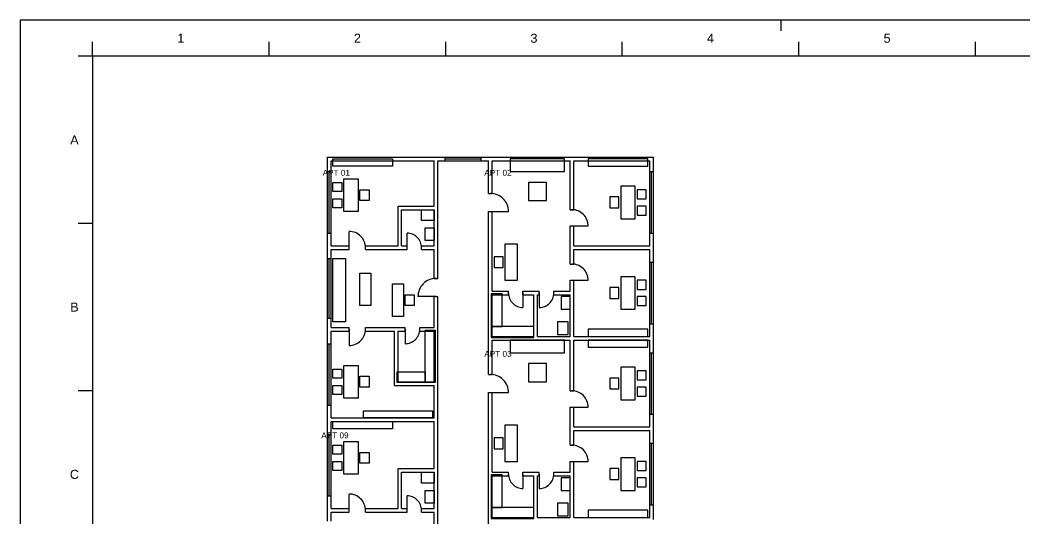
# Model space of a CAD drawing. Header units: metres. Extents: x 0 to 3661, y -5 to 371.
# Drawn here: x 2772 to 2827.5, y 31.9 to 59.4 of the extents above; entities that cross this region are included whole.
import ezdxf

# ---------------------------------------------------------------- set-up
doc = ezdxf.new("R2010")
doc.units = ezdxf.units.M
doc.header["$MEASUREMENT"] = 0
for name, color, linetype in [('A-DOOR', 4, 'Continuous'), ('A-FURN', 32, 'Continuous'), ('A-UNIT-TAG', 7, 'Continuous'), ('A-WALL', 7, 'Continuous'), ('A-WINDOW', 4, 'Continuous'), ('A3_FRAME', 7, 'Continuous'), ('A3_SHEET', 7, 'Continuous'), ('TB_LABELS', 7, 'Continuous'), ('TB_LINES_THIN', 7, 'Continuous')]:
    doc.layers.add(name, color=color, linetype=linetype)
doc.styles.get("Standard").update_dxf_attribs({"font": 'arial.ttf'})

msp = doc.modelspace()

# ---------------------------------------------------------------- linework, layer by layer
at = {"layer": 'A-DOOR'}
for p, q in [((2797.969, 48.832), (2798.969, 48.832)), ((2790.169, 46.832), (2790.169, 47.732)), ((2802.469, 48.032), (2803.369, 48.032)), ((2793.369, 46.832), (2793.369, 47.632)), ((2802.469, 45.032), (2803.369, 45.032)), ((2794.969, 44.132), (2793.969, 44.132)), ((2799.769, 44.332), (2799.769, 43.532)), ((2800.669, 44.332), (2800.669, 43.532)), ((2790.169, 42.332), (2790.169, 41.432)), ((2793.269, 42.332), (2793.269, 41.532)), ((2797.969, 38.832), (2798.969, 38.832)), ((2802.469, 38.032), (2803.369, 38.032)), ((2802.469, 35.032), (2803.369, 35.032)), ((2799.769, 34.332), (2799.769, 33.532)), ((2800.669, 34.332), (2800.669, 33.532)), ((2790.169, 32.332), (2790.169, 33.232)), ((2793.369, 32.332), (2793.369, 33.132))]:
    msp.add_line(p, q, dxfattribs=at)
for points in [[(2798.969, 48.832), (2798.964, 48.93), (2798.95, 49.027), (2798.926, 49.122), (2798.893, 49.215), (2798.851, 49.303), (2798.8, 49.387), (2798.742, 49.466), (2798.676, 49.539), (2798.603, 49.605), (2798.524, 49.663), (2798.44, 49.714), (2798.352, 49.756), (2798.259, 49.789), (2798.164, 49.813), (2798.067, 49.827), (2797.969, 49.832)], [(2803.369, 48.032), (2803.365, 48.12), (2803.352, 48.207), (2803.33, 48.293), (2803.3, 48.376), (2803.262, 48.456), (2803.217, 48.532), (2803.164, 48.603), (2803.105, 48.668), (2803.04, 48.728), (2802.969, 48.78), (2802.893, 48.826), (2802.813, 48.863), (2802.73, 48.893), (2802.644, 48.915), (2802.557, 48.928), (2802.469, 48.932)], [(2791.069, 46.832), (2791.064, 46.92), (2791.051, 47.007), (2791.03, 47.093), (2791, 47.176), (2790.963, 47.256), (2790.917, 47.332), (2790.865, 47.403), (2790.805, 47.468), (2790.74, 47.528), (2790.669, 47.58), (2790.593, 47.626), (2790.513, 47.663), (2790.43, 47.693), (2790.344, 47.715), (2790.257, 47.727), (2790.169, 47.732)], [(2794.169, 46.832), (2794.165, 46.91), (2794.153, 46.988), (2794.134, 47.064), (2794.108, 47.138), (2794.074, 47.209), (2794.034, 47.276), (2793.987, 47.339), (2793.934, 47.398), (2793.876, 47.45), (2793.813, 47.497), (2793.746, 47.537), (2793.675, 47.571), (2793.601, 47.597), (2793.525, 47.617), (2793.447, 47.628), (2793.369, 47.632)], [(2803.369, 45.032), (2803.365, 45.12), (2803.352, 45.207), (2803.33, 45.293), (2803.3, 45.376), (2803.262, 45.456), (2803.217, 45.532), (2803.164, 45.603), (2803.105, 45.668), (2803.04, 45.728), (2802.969, 45.78), (2802.893, 45.826), (2802.813, 45.863), (2802.73, 45.893), (2802.644, 45.915), (2802.557, 45.928), (2802.469, 45.932)], [(2794.969, 45.132), (2794.871, 45.127), (2794.774, 45.113), (2794.678, 45.089), (2794.586, 45.056), (2794.497, 45.014), (2794.413, 44.963), (2794.334, 44.905), (2794.262, 44.839), (2794.196, 44.766), (2794.137, 44.687), (2794.087, 44.603), (2794.045, 44.515), (2794.012, 44.422), (2793.988, 44.327), (2793.974, 44.23), (2793.969, 44.132)], [(2798.969, 44.332), (2798.973, 44.254), (2798.984, 44.176), (2799.003, 44.1), (2799.03, 44.026), (2799.063, 43.955), (2799.104, 43.887), (2799.15, 43.824), (2799.203, 43.766), (2799.261, 43.714), (2799.324, 43.667), (2799.392, 43.626), (2799.463, 43.593), (2799.537, 43.566), (2799.613, 43.547), (2799.69, 43.536), (2799.769, 43.532)], [(2800.669, 43.532), (2800.747, 43.536), (2800.825, 43.547), (2800.901, 43.566), (2800.975, 43.593), (2801.046, 43.626), (2801.113, 43.667), (2801.176, 43.714), (2801.234, 43.766), (2801.287, 43.824), (2801.334, 43.887), (2801.374, 43.955), (2801.408, 44.026), (2801.434, 44.1), (2801.453, 44.176), (2801.465, 44.254), (2801.469, 44.332)], [(2790.169, 41.432), (2790.257, 41.436), (2790.344, 41.449), (2790.43, 41.471), (2790.513, 41.5), (2790.593, 41.538), (2790.669, 41.584), (2790.74, 41.636), (2790.805, 41.696), (2790.865, 41.761), (2790.917, 41.832), (2790.963, 41.908), (2791, 41.987), (2791.03, 42.071), (2791.051, 42.156), (2791.064, 42.244), (2791.069, 42.332)], [(2793.269, 41.532), (2793.347, 41.536), (2793.425, 41.547), (2793.501, 41.566), (2793.575, 41.593), (2793.646, 41.626), (2793.713, 41.667), (2793.776, 41.714), (2793.834, 41.766), (2793.887, 41.824), (2793.934, 41.887), (2793.974, 41.955), (2794.008, 42.026), (2794.034, 42.1), (2794.053, 42.176), (2794.065, 42.254), (2794.069, 42.332)], [(2798.969, 38.832), (2798.964, 38.93), (2798.95, 39.027), (2798.926, 39.122), (2798.893, 39.215), (2798.851, 39.303), (2798.8, 39.387), (2798.742, 39.466), (2798.676, 39.539), (2798.603, 39.605), (2798.524, 39.663), (2798.44, 39.714), (2798.352, 39.756), (2798.259, 39.789), (2798.164, 39.813), (2798.067, 39.827), (2797.969, 39.832)], [(2803.369, 38.032), (2803.365, 38.12), (2803.352, 38.207), (2803.33, 38.293), (2803.3, 38.376), (2803.262, 38.456), (2803.217, 38.532), (2803.164, 38.603), (2803.105, 38.668), (2803.04, 38.728), (2802.969, 38.78), (2802.893, 38.826), (2802.813, 38.863), (2802.73, 38.893), (2802.644, 38.915), (2802.557, 38.928), (2802.469, 38.932)], [(2803.369, 35.032), (2803.365, 35.12), (2803.352, 35.207), (2803.33, 35.293), (2803.3, 35.376), (2803.262, 35.456), (2803.217, 35.532), (2803.164, 35.603), (2803.105, 35.668), (2803.04, 35.728), (2802.969, 35.78), (2802.893, 35.826), (2802.813, 35.863), (2802.73, 35.893), (2802.644, 35.915), (2802.557, 35.928), (2802.469, 35.932)], [(2798.969, 34.332), (2798.973, 34.254), (2798.984, 34.176), (2799.003, 34.1), (2799.03, 34.026), (2799.063, 33.955), (2799.104, 33.887), (2799.15, 33.824), (2799.203, 33.766), (2799.261, 33.714), (2799.324, 33.667), (2799.392, 33.626), (2799.463, 33.593), (2799.537, 33.566), (2799.613, 33.547), (2799.69, 33.536), (2799.769, 33.532)], [(2800.669, 33.532), (2800.747, 33.536), (2800.825, 33.547), (2800.901, 33.566), (2800.975, 33.593), (2801.046, 33.626), (2801.113, 33.667), (2801.176, 33.714), (2801.234, 33.766), (2801.287, 33.824), (2801.334, 33.887), (2801.374, 33.955), (2801.408, 34.026), (2801.434, 34.1), (2801.453, 34.176), (2801.465, 34.254), (2801.469, 34.332)], [(2791.069, 32.332), (2791.064, 32.42), (2791.051, 32.507), (2791.03, 32.593), (2791, 32.676), (2790.963, 32.756), (2790.917, 32.832), (2790.865, 32.903), (2790.805, 32.968), (2790.74, 33.028), (2790.669, 33.08), (2790.593, 33.126), (2790.513, 33.163), (2790.43, 33.193), (2790.344, 33.215), (2790.257, 33.227), (2790.169, 33.232)], [(2794.169, 32.332), (2794.165, 32.41), (2794.153, 32.488), (2794.134, 32.564), (2794.108, 32.638), (2794.074, 32.709), (2794.034, 32.776), (2793.987, 32.839), (2793.934, 32.898), (2793.876, 32.95), (2793.813, 32.997), (2793.746, 33.037), (2793.675, 33.071), (2793.601, 33.097), (2793.525, 33.117), (2793.447, 33.128), (2793.369, 33.132)]]:
    msp.add_lwpolyline(points, dxfattribs=at)
at = {"layer": 'A-FURN'}
for p, q in [((2789.269, 51.332), (2789.269, 51.732)), ((2789.269, 51.732), (2792.569, 51.732)), ((2792.569, 51.732), (2792.569, 51.332)), ((2802.069, 51.732), (2799.069, 51.732)), ((2799.069, 51.732), (2799.069, 51.032)), ((2802.069, 51.032), (2802.069, 51.732)), ((2806.669, 51.732), (2803.369, 51.732)), ((2803.369, 51.732), (2803.369, 51.332)), ((2806.669, 51.332), (2806.669, 51.732)), ((2792.569, 51.332), (2789.269, 51.332)), ((2803.369, 51.332), (2806.669, 51.332)), ((2789.869, 48.832), (2789.869, 50.632)), ((2789.869, 50.632), (2790.669, 50.632)), ((2790.669, 50.632), (2790.669, 48.832)), ((2799.069, 51.032), (2802.069, 51.032)), ((2789.269, 49.932), (2789.269, 50.432)), ((2789.269, 50.432), (2789.769, 50.432)), ((2789.769, 50.432), (2789.769, 49.932)), ((2790.769, 49.432), (2790.769, 50.032)), ((2790.769, 50.032), (2791.269, 50.032)), ((2791.269, 50.032), (2791.269, 49.432)), ((2801.069, 50.432), (2800.069, 50.432)), ((2800.069, 50.432), (2800.069, 49.432)), ((2801.069, 49.432), (2801.069, 50.432)), ((2805.969, 50.232), (2805.169, 50.232)), ((2805.169, 50.232), (2805.169, 48.432)), ((2805.969, 48.432), (2805.969, 50.232)), ((2806.569, 50.032), (2806.069, 50.032)), ((2806.069, 50.032), (2806.069, 49.532)), ((2806.569, 49.532), (2806.569, 50.032)), ((2789.769, 49.932), (2789.269, 49.932)), ((2789.269, 49.032), (2789.269, 49.532)), ((2789.269, 49.532), (2789.769, 49.532)), ((2789.769, 49.532), (2789.769, 49.032)), ((2791.269, 49.432), (2790.769, 49.432)), ((2800.069, 49.432), (2801.069, 49.432)), ((2805.069, 49.632), (2804.569, 49.632)), ((2804.569, 49.632), (2804.569, 49.032)), ((2805.069, 49.032), (2805.069, 49.632)), ((2806.069, 49.532), (2806.569, 49.532)), ((2789.769, 49.032), (2789.269, 49.032)), ((2790.669, 48.832), (2789.869, 48.832)), ((2794.169, 48.332), (2794.169, 48.932)), ((2794.169, 48.932), (2794.869, 48.932)), ((2794.869, 48.932), (2794.869, 48.332)), ((2804.569, 49.032), (2805.069, 49.032)), ((2806.569, 49.132), (2806.069, 49.132)), ((2806.069, 49.132), (2806.069, 48.632)), ((2806.569, 48.632), (2806.569, 49.132)), ((2794.869, 48.332), (2794.169, 48.332)), ((2805.169, 48.432), (2805.969, 48.432)), ((2806.069, 48.632), (2806.569, 48.632)), ((2794.369, 47.232), (2794.369, 47.932)), ((2794.369, 47.932), (2794.869, 47.932)), ((2794.869, 47.932), (2794.869, 47.232)), ((2794.869, 47.232), (2794.369, 47.232)), ((2799.469, 47.032), (2798.769, 47.032)), ((2798.769, 47.032), (2798.769, 45.032)), ((2799.469, 45.032), (2799.469, 47.032)), ((2789.269, 42.732), (2789.269, 46.232)), ((2789.269, 46.232), (2789.969, 46.232)), ((2789.969, 46.232), (2789.969, 42.732)), ((2798.669, 46.332), (2798.169, 46.332)), ((2798.169, 46.332), (2798.169, 45.732)), ((2798.669, 45.732), (2798.669, 46.332)), ((2798.169, 45.732), (2798.669, 45.732)), ((2790.769, 43.632), (2790.769, 45.432)), ((2790.769, 45.432), (2791.369, 45.432)), ((2791.369, 45.432), (2791.369, 43.632)), ((2798.769, 45.032), (2799.469, 45.032)), ((2805.969, 45.232), (2805.169, 45.232)), ((2805.169, 45.232), (2805.169, 43.432)), ((2805.969, 43.432), (2805.969, 45.232)), ((2806.569, 45.032), (2806.069, 45.032)), ((2806.069, 45.032), (2806.069, 44.532)), ((2806.569, 44.532), (2806.569, 45.032)), ((2792.569, 43.032), (2792.569, 44.832)), ((2792.569, 44.832), (2793.169, 44.832)), ((2793.169, 44.832), (2793.169, 43.032)), ((2805.069, 44.632), (2804.569, 44.632)), ((2804.569, 44.632), (2804.569, 44.032)), ((2805.069, 44.032), (2805.069, 44.632)), ((2806.069, 44.532), (2806.569, 44.532)), ((2793.269, 43.632), (2793.269, 44.232)), ((2793.269, 44.232), (2793.769, 44.232)), ((2793.769, 44.232), (2793.769, 43.632)), ((2798.619, 44.282), (2798.019, 44.282)), ((2798.019, 44.282), (2798.019, 42.482)), ((2798.619, 42.482), (2798.619, 44.282)), ((2802.369, 44.132), (2801.869, 44.132)), ((2801.869, 44.132), (2801.869, 43.432)), ((2802.369, 43.432), (2802.369, 44.132)), ((2804.569, 44.032), (2805.069, 44.032)), ((2806.569, 44.132), (2806.069, 44.132)), ((2806.069, 44.132), (2806.069, 43.632)), ((2806.569, 43.632), (2806.569, 44.132)), ((2791.369, 43.632), (2790.769, 43.632)), ((2793.769, 43.632), (2793.269, 43.632)), ((2801.869, 43.432), (2802.369, 43.432)), ((2805.169, 43.432), (2805.969, 43.432)), ((2806.069, 43.632), (2806.569, 43.632)), ((2789.969, 42.732), (2789.269, 42.732)), ((2793.169, 43.032), (2792.569, 43.032)), ((2802.269, 42.732), (2801.669, 42.732)), ((2801.669, 42.732), (2801.669, 42.032)), ((2802.269, 42.032), (2802.269, 42.732)), ((2794.369, 39.382), (2794.369, 42.282)), ((2794.369, 42.282), (2794.919, 42.282)), ((2794.919, 42.282), (2794.919, 39.382)), ((2800.369, 42.482), (2798.019, 42.482)), ((2798.019, 42.482), (2798.019, 41.882)), ((2798.019, 42.482), (2798.619, 42.482)), ((2800.369, 41.882), (2800.369, 42.482)), ((2806.669, 42.332), (2803.369, 42.332)), ((2803.369, 42.332), (2803.369, 41.932)), ((2806.669, 41.932), (2806.669, 42.332)), ((2798.019, 41.882), (2800.369, 41.882)), ((2802.069, 41.732), (2799.069, 41.732)), ((2799.069, 41.732), (2799.069, 41.032)), ((2801.669, 42.032), (2802.269, 42.032)), ((2802.069, 41.032), (2802.069, 41.732)), ((2803.369, 41.932), (2806.669, 41.932)), ((2806.669, 41.732), (2803.369, 41.732)), ((2803.369, 41.732), (2803.369, 41.332)), ((2806.669, 41.332), (2806.669, 41.732)), ((2803.369, 41.332), (2806.669, 41.332)), ((2799.069, 41.032), (2802.069, 41.032)), ((2789.269, 39.632), (2789.269, 40.132)), ((2789.269, 40.132), (2789.769, 40.132)), ((2789.769, 40.132), (2789.769, 39.632)), ((2789.869, 38.532), (2789.869, 40.332)), ((2789.869, 40.332), (2790.669, 40.332)), ((2790.669, 40.332), (2790.669, 38.532)), ((2792.819, 39.382), (2792.819, 39.982)), ((2792.819, 39.982), (2794.369, 39.982)), ((2794.369, 39.982), (2794.369, 39.382)), ((2801.069, 40.432), (2800.069, 40.432)), ((2800.069, 40.432), (2800.069, 39.432)), ((2801.069, 39.432), (2801.069, 40.432)), ((2805.969, 40.232), (2805.169, 40.232)), ((2805.169, 40.232), (2805.169, 38.432)), ((2805.969, 38.432), (2805.969, 40.232)), ((2806.569, 40.032), (2806.069, 40.032)), ((2806.069, 40.032), (2806.069, 39.532)), ((2806.569, 39.532), (2806.569, 40.032)), ((2789.769, 39.632), (2789.269, 39.632)), ((2790.769, 39.132), (2790.769, 39.732)), ((2790.769, 39.732), (2791.269, 39.732)), ((2791.269, 39.732), (2791.269, 39.132)), ((2800.069, 39.432), (2801.069, 39.432)), ((2805.069, 39.632), (2804.569, 39.632)), ((2804.569, 39.632), (2804.569, 39.032)), ((2805.069, 39.032), (2805.069, 39.632)), ((2806.069, 39.532), (2806.569, 39.532)), ((2789.269, 38.732), (2789.269, 39.232)), ((2789.269, 39.232), (2789.769, 39.232)), ((2789.769, 39.232), (2789.769, 38.732)), ((2791.269, 39.132), (2790.769, 39.132)), ((2794.369, 39.382), (2792.819, 39.382)), ((2794.919, 39.382), (2794.369, 39.382)), ((2804.569, 39.032), (2805.069, 39.032)), ((2806.569, 39.132), (2806.069, 39.132)), ((2806.069, 39.132), (2806.069, 38.632)), ((2806.569, 38.632), (2806.569, 39.132)), ((2789.769, 38.732), (2789.269, 38.732)), ((2790.669, 38.532), (2789.869, 38.532)), ((2805.169, 38.432), (2805.969, 38.432)), ((2806.069, 38.632), (2806.569, 38.632)), ((2790.969, 37.432), (2790.969, 37.832)), ((2790.969, 37.832), (2794.769, 37.832)), ((2794.769, 37.832), (2794.769, 37.432)), ((2789.269, 36.832), (2789.269, 37.232)), ((2789.269, 37.232), (2792.569, 37.232)), ((2794.769, 37.432), (2790.969, 37.432)), ((2792.569, 37.232), (2792.569, 36.832)), ((2792.569, 36.832), (2789.269, 36.832)), ((2799.469, 37.032), (2798.769, 37.032)), ((2798.769, 37.032), (2798.769, 35.032)), ((2799.469, 35.032), (2799.469, 37.032)), ((2789.869, 34.332), (2789.869, 36.132)), ((2789.869, 36.132), (2790.669, 36.132)), ((2790.669, 36.132), (2790.669, 34.332)), ((2798.669, 36.332), (2798.169, 36.332)), ((2798.169, 36.332), (2798.169, 35.732)), ((2798.669, 35.732), (2798.669, 36.332)), ((2789.269, 35.432), (2789.269, 35.932)), ((2789.269, 35.932), (2789.769, 35.932)), ((2789.769, 35.932), (2789.769, 35.432)), ((2790.769, 34.932), (2790.769, 35.532)), ((2790.769, 35.532), (2791.269, 35.532)), ((2791.269, 35.532), (2791.269, 34.932)), ((2798.169, 35.732), (2798.669, 35.732)), ((2789.769, 35.432), (2789.269, 35.432)), ((2789.269, 34.532), (2789.269, 35.032)), ((2789.269, 35.032), (2789.769, 35.032)), ((2789.769, 35.032), (2789.769, 34.532)), ((2798.769, 35.032), (2799.469, 35.032)), ((2805.969, 35.232), (2805.169, 35.232)), ((2805.169, 35.232), (2805.169, 33.432)), ((2805.969, 33.432), (2805.969, 35.232)), ((2806.569, 35.032), (2806.069, 35.032)), ((2806.069, 35.032), (2806.069, 34.532)), ((2806.569, 34.532), (2806.569, 35.032)), ((2789.769, 34.532), (2789.269, 34.532)), ((2791.269, 34.932), (2790.769, 34.932)), ((2794.169, 33.832), (2794.169, 34.432)), ((2794.169, 34.432), (2794.869, 34.432)), ((2794.869, 34.432), (2794.869, 33.832)), ((2805.069, 34.632), (2804.569, 34.632)), ((2804.569, 34.632), (2804.569, 34.032)), ((2805.069, 34.032), (2805.069, 34.632)), ((2806.069, 34.532), (2806.569, 34.532)), ((2790.669, 34.332), (2789.869, 34.332)), ((2798.619, 34.282), (2798.019, 34.282)), ((2798.019, 34.282), (2798.019, 32.482)), ((2798.619, 32.482), (2798.619, 34.282)), ((2802.369, 34.132), (2801.869, 34.132)), ((2801.869, 34.132), (2801.869, 33.432)), ((2802.369, 33.432), (2802.369, 34.132)), ((2804.569, 34.032), (2805.069, 34.032)), ((2806.569, 34.132), (2806.069, 34.132)), ((2806.069, 34.132), (2806.069, 33.632)), ((2806.569, 33.632), (2806.569, 34.132)), ((2794.869, 33.832), (2794.169, 33.832)), ((2794.369, 32.732), (2794.369, 33.432)), ((2794.369, 33.432), (2794.869, 33.432)), ((2794.869, 33.432), (2794.869, 32.732)), ((2801.869, 33.432), (2802.369, 33.432)), ((2805.169, 33.432), (2805.969, 33.432)), ((2806.069, 33.632), (2806.569, 33.632)), ((2794.869, 32.732), (2794.369, 32.732)), ((2800.369, 32.482), (2798.019, 32.482)), ((2798.019, 32.482), (2798.019, 31.882)), ((2798.019, 32.482), (2798.619, 32.482)), ((2800.369, 31.882), (2800.369, 32.482)), ((2802.269, 32.732), (2801.669, 32.732)), ((2801.669, 32.732), (2801.669, 32.032)), ((2802.269, 32.032), (2802.269, 32.732)), ((2806.669, 32.332), (2803.369, 32.332)), ((2803.369, 32.332), (2803.369, 31.932)), ((2806.669, 31.932), (2806.669, 32.332)), ((2798.019, 31.882), (2800.369, 31.882)), ((2801.669, 32.032), (2802.269, 32.032)), ((2803.369, 31.932), (2806.669, 31.932))]:
    msp.add_line(p, q, dxfattribs=at)
at = {"layer": 'A-WALL'}
for p, q in [((2788.969, 51.832), (2795.469, 51.832)), ((2788.969, 51.032), (2788.969, 51.832)), ((2789.169, 51.632), (2794.869, 51.632)), ((2789.169, 51.032), (2789.169, 51.632)), ((2794.869, 49.132), (2794.869, 51.632)), ((2795.069, 51.632), (2795.469, 51.632)), ((2795.069, 45.132), (2795.069, 51.632)), ((2795.469, 51.632), (2795.469, 51.832)), ((2797.469, 51.832), (2806.969, 51.832)), ((2797.469, 51.632), (2797.469, 51.832)), ((2797.469, 51.632), (2797.869, 51.632)), ((2797.869, 49.832), (2797.869, 51.632)), ((2798.069, 51.632), (2802.369, 51.632)), ((2798.069, 49.832), (2798.069, 51.632)), ((2802.369, 48.932), (2802.369, 51.632)), ((2802.569, 51.632), (2806.769, 51.632)), ((2802.569, 48.932), (2802.569, 51.632)), ((2806.769, 51.032), (2806.769, 51.632)), ((2806.969, 51.032), (2806.969, 51.832)), ((2788.969, 51.032), (2789.169, 51.032)), ((2806.769, 51.032), (2806.969, 51.032)), ((2797.869, 49.832), (2798.069, 49.832)), ((2792.869, 49.132), (2794.869, 49.132)), ((2792.869, 46.932), (2792.869, 49.132)), ((2793.069, 48.932), (2794.869, 48.932)), ((2793.069, 46.932), (2793.069, 48.932)), ((2794.869, 46.932), (2794.869, 48.932)), ((2797.869, 48.832), (2798.069, 48.832)), ((2797.869, 39.832), (2797.869, 48.832)), ((2798.069, 44.432), (2798.069, 48.832)), ((2802.369, 48.932), (2802.569, 48.932)), ((2802.369, 48.032), (2802.569, 48.032)), ((2802.369, 45.932), (2802.369, 48.032)), ((2802.569, 46.932), (2802.569, 48.032)), ((2788.969, 47.632), (2789.169, 47.632)), ((2788.969, 46.232), (2788.969, 47.632)), ((2789.169, 46.932), (2789.169, 47.632)), ((2806.769, 47.632), (2806.969, 47.632)), ((2806.769, 46.932), (2806.769, 47.632)), ((2806.969, 46.032), (2806.969, 47.632)), ((2789.169, 46.932), (2790.169, 46.932)), ((2789.169, 46.732), (2790.169, 46.732)), ((2789.169, 46.232), (2789.169, 46.732)), ((2790.169, 46.732), (2790.169, 46.932)), ((2791.069, 46.932), (2792.869, 46.932)), ((2791.069, 46.732), (2791.069, 46.932)), ((2791.069, 46.732), (2793.369, 46.732)), ((2793.069, 46.932), (2793.369, 46.932)), ((2793.369, 46.732), (2793.369, 46.932)), ((2794.169, 46.932), (2794.869, 46.932)), ((2794.169, 46.732), (2794.169, 46.932)), ((2794.169, 46.732), (2794.869, 46.732)), ((2794.869, 45.132), (2794.869, 46.732)), ((2802.569, 46.932), (2806.769, 46.932)), ((2802.569, 46.732), (2806.769, 46.732)), ((2802.569, 45.932), (2802.569, 46.732)), ((2806.769, 46.032), (2806.769, 46.732)), ((2788.969, 46.232), (2789.169, 46.232)), ((2802.369, 45.932), (2802.569, 45.932)), ((2806.769, 46.032), (2806.969, 46.032)), ((2794.869, 45.132), (2795.069, 45.132)), ((2802.369, 45.032), (2802.569, 45.032)), ((2802.369, 44.432), (2802.369, 45.032)), ((2802.569, 41.932), (2802.569, 45.032)), ((2798.069, 44.432), (2798.969, 44.432)), ((2798.969, 44.232), (2798.969, 44.432)), ((2799.769, 44.432), (2800.669, 44.432)), ((2799.769, 44.232), (2799.769, 44.432)), ((2800.669, 44.232), (2800.669, 44.432)), ((2801.469, 44.432), (2802.369, 44.432)), ((2801.469, 44.232), (2801.469, 44.432)), ((2794.869, 44.132), (2795.069, 44.132)), ((2794.869, 42.432), (2794.869, 44.132)), ((2795.069, 30.632), (2795.069, 44.132)), ((2798.069, 44.232), (2798.969, 44.232)), ((2798.069, 41.932), (2798.069, 44.232)), ((2799.769, 44.232), (2800.369, 44.232)), ((2800.369, 41.932), (2800.369, 44.232)), ((2800.569, 44.232), (2800.669, 44.232)), ((2800.569, 41.932), (2800.569, 44.232)), ((2801.469, 44.232), (2802.369, 44.232)), ((2802.369, 41.932), (2802.369, 44.232)), ((2788.969, 42.932), (2789.169, 42.932)), ((2788.969, 41.532), (2788.969, 42.932)), ((2789.169, 42.432), (2789.169, 42.932)), ((2789.169, 42.432), (2790.169, 42.432)), ((2789.169, 42.232), (2790.169, 42.232)), ((2789.169, 41.532), (2789.169, 42.232)), ((2790.169, 42.232), (2790.169, 42.432)), ((2791.069, 42.432), (2793.269, 42.432)), ((2791.069, 42.232), (2791.069, 42.432)), ((2791.069, 42.232), (2792.669, 42.232)), ((2792.669, 39.232), (2792.669, 42.232)), ((2792.869, 42.232), (2793.269, 42.232)), ((2792.869, 39.432), (2792.869, 42.232)), ((2793.269, 42.232), (2793.269, 42.432)), ((2794.069, 42.432), (2794.869, 42.432)), ((2794.069, 42.232), (2794.069, 42.432)), ((2794.069, 42.232), (2794.869, 42.232)), ((2794.869, 39.432), (2794.869, 42.232)), ((2806.769, 42.632), (2806.969, 42.632)), ((2806.769, 41.932), (2806.769, 42.632)), ((2806.969, 41.032), (2806.969, 42.632)), ((2798.069, 41.932), (2800.369, 41.932)), ((2798.069, 41.732), (2802.369, 41.732)), ((2798.069, 39.832), (2798.069, 41.732)), ((2800.569, 41.932), (2802.369, 41.932)), ((2802.369, 38.932), (2802.369, 41.732)), ((2802.569, 41.932), (2806.769, 41.932)), ((2802.569, 41.732), (2806.769, 41.732)), ((2802.569, 38.932), (2802.569, 41.732)), ((2806.769, 41.032), (2806.769, 41.732)), ((2788.969, 41.532), (2789.169, 41.532)), ((2806.769, 41.032), (2806.969, 41.032)), ((2792.869, 39.432), (2794.869, 39.432)), ((2797.869, 39.832), (2798.069, 39.832)), ((2792.669, 39.232), (2794.869, 39.232)), ((2794.869, 37.432), (2794.869, 39.232)), ((2802.369, 38.932), (2802.569, 38.932)), ((2797.869, 38.832), (2798.069, 38.832)), ((2797.869, 25.732), (2797.869, 38.832)), ((2798.069, 34.432), (2798.069, 38.832)), ((2788.969, 38.132), (2789.169, 38.132)), ((2788.969, 36.532), (2788.969, 38.132)), ((2789.169, 37.432), (2789.169, 38.132)), ((2802.369, 38.032), (2802.569, 38.032)), ((2802.369, 35.932), (2802.369, 38.032)), ((2802.569, 36.932), (2802.569, 38.032)), ((2789.169, 37.432), (2794.869, 37.432)), ((2789.169, 37.232), (2794.869, 37.232)), ((2789.169, 36.532), (2789.169, 37.232)), ((2794.869, 34.632), (2794.869, 37.232)), ((2806.769, 37.632), (2806.969, 37.632)), ((2806.769, 36.932), (2806.769, 37.632)), ((2806.969, 36.032), (2806.969, 37.632)), ((2802.569, 36.932), (2806.769, 36.932)), ((2802.569, 36.732), (2806.769, 36.732)), ((2802.569, 35.932), (2802.569, 36.732)), ((2806.769, 36.032), (2806.769, 36.732)), ((2788.969, 36.532), (2789.169, 36.532)), ((2802.369, 35.932), (2802.569, 35.932)), ((2806.769, 36.032), (2806.969, 36.032)), ((2802.369, 35.032), (2802.569, 35.032)), ((2802.369, 34.432), (2802.369, 35.032)), ((2802.569, 31.932), (2802.569, 35.032)), ((2792.869, 34.632), (2794.869, 34.632)), ((2792.869, 32.432), (2792.869, 34.632)), ((2793.069, 34.432), (2794.869, 34.432)), ((2793.069, 32.432), (2793.069, 34.432)), ((2794.869, 32.432), (2794.869, 34.432)), ((2798.069, 34.432), (2798.969, 34.432)), ((2798.969, 34.232), (2798.969, 34.432)), ((2799.769, 34.432), (2800.669, 34.432)), ((2799.769, 34.232), (2799.769, 34.432)), ((2800.669, 34.232), (2800.669, 34.432)), ((2801.469, 34.432), (2802.369, 34.432)), ((2801.469, 34.232), (2801.469, 34.432)), ((2798.069, 34.232), (2798.969, 34.232)), ((2798.069, 31.932), (2798.069, 34.232)), ((2799.769, 34.232), (2800.369, 34.232)), ((2800.369, 31.932), (2800.369, 34.232)), ((2800.569, 34.232), (2800.669, 34.232)), ((2800.569, 31.932), (2800.569, 34.232)), ((2801.469, 34.232), (2802.369, 34.232)), ((2802.369, 31.932), (2802.369, 34.232)), ((2788.969, 33.132), (2789.169, 33.132)), ((2788.969, 31.732), (2788.969, 33.132)), ((2789.169, 32.432), (2789.169, 33.132)), ((2789.169, 32.432), (2790.169, 32.432)), ((2789.169, 32.232), (2790.169, 32.232)), ((2789.169, 31.732), (2789.169, 32.232)), ((2790.169, 32.232), (2790.169, 32.432)), ((2791.069, 32.432), (2792.869, 32.432)), ((2791.069, 32.232), (2791.069, 32.432)), ((2791.069, 32.232), (2793.369, 32.232)), ((2793.069, 32.432), (2793.369, 32.432)), ((2793.369, 32.232), (2793.369, 32.432)), ((2794.169, 32.432), (2794.869, 32.432)), ((2794.169, 32.232), (2794.169, 32.432)), ((2794.169, 32.232), (2794.869, 32.232)), ((2794.869, 30.632), (2794.869, 32.232)), ((2806.769, 32.632), (2806.969, 32.632)), ((2806.769, 31.932), (2806.769, 32.632)), ((2806.969, 31.832), (2806.969, 32.632)), ((2798.069, 31.932), (2800.369, 31.932)), ((2800.569, 31.932), (2802.369, 31.932)), ((2802.569, 31.932), (2806.769, 31.932))]:
    msp.add_line(p, q, dxfattribs=at)
at = {"layer": 'A-WINDOW'}
for p, q in [((2795.469, 51.832), (2797.469, 51.832)), ((2795.469, 51.732), (2797.469, 51.732)), ((2795.469, 51.632), (2797.469, 51.632)), ((2788.969, 47.632), (2788.969, 51.032)), ((2789.069, 47.632), (2789.069, 51.032)), ((2789.169, 47.632), (2789.169, 51.032)), ((2806.769, 47.632), (2806.769, 51.032)), ((2806.869, 47.632), (2806.869, 51.032)), ((2806.969, 47.632), (2806.969, 51.032)), ((2788.969, 42.932), (2788.969, 46.232)), ((2789.069, 42.932), (2789.069, 46.232)), ((2789.169, 42.932), (2789.169, 46.232)), ((2806.769, 42.632), (2806.769, 46.032)), ((2806.869, 42.632), (2806.869, 46.032)), ((2806.969, 42.632), (2806.969, 46.032)), ((2788.969, 38.132), (2788.969, 41.532)), ((2789.069, 38.132), (2789.069, 41.532)), ((2789.169, 38.132), (2789.169, 41.532)), ((2806.769, 37.632), (2806.769, 41.032)), ((2806.869, 37.632), (2806.869, 41.032)), ((2806.969, 37.632), (2806.969, 41.032)), ((2788.969, 33.132), (2788.969, 36.532)), ((2789.069, 33.132), (2789.069, 36.532)), ((2789.169, 33.132), (2789.169, 36.532)), ((2806.769, 32.632), (2806.769, 36.032)), ((2806.869, 32.632), (2806.869, 36.032)), ((2806.969, 32.632), (2806.969, 36.032))]:
    msp.add_line(p, q, dxfattribs=at)
at = {"layer": 'A3_FRAME'}
msp.add_line((2814, 59.4), (2814, 58.8), dxfattribs=at)
msp.add_lwpolyline([(2776, 2), (2854, 2), (2854, 57.4), (2776, 57.4)], close=True, dxfattribs=at)
at = {"layer": 'A3_SHEET'}
msp.add_lwpolyline([(2772, 0), (2856, 0), (2856, 59.4), (2772, 59.4)], close=True, dxfattribs=at)
at = {"layer": 'TB_LINES_THIN'}
for p, q in [((2776, 57.4), (2776, 58.2)), ((2785.75, 57.4), (2785.75, 58.2)), ((2795.5, 57.4), (2795.5, 58.2)), ((2805.25, 57.4), (2805.25, 58.2)), ((2815, 57.4), (2815, 58.2)), ((2824.75, 57.4), (2824.75, 58.2)), ((2776, 57.4), (2775.2, 57.4)), ((2776, 48.167), (2775.2, 48.167)), ((2776, 38.933), (2775.2, 38.933))]:
    msp.add_line(p, q, dxfattribs=at)

# ---------------------------------------------------------------- texts
at = {"layer": 'A-UNIT-TAG'}
for s, p in [('APT 01', (2788.706, 50.807)), ('APT 02', (2797.631, 50.807)), ('APT 03', (2797.631, 40.807)), ('APT 09', (2788.631, 36.307))]:
    msp.add_text(s, height=0.324, dxfattribs=at).set_placement(p)
at = {"layer": 'TB_LABELS'}
for s, p in [('1', (2780.681, 58.15)), ('2', (2790.431, 58.15)), ('3', (2800.181, 58.15)), ('4', (2809.931, 58.15)), ('5', (2819.681, 58.15)), ('A', (2774.767, 52.533)), ('B', (2774.767, 43.3)), ('C', (2774.748, 34.067))]:
    msp.add_text(s, height=0.5, dxfattribs=at).set_placement(p)

doc.saveas('drawing.dxf')
